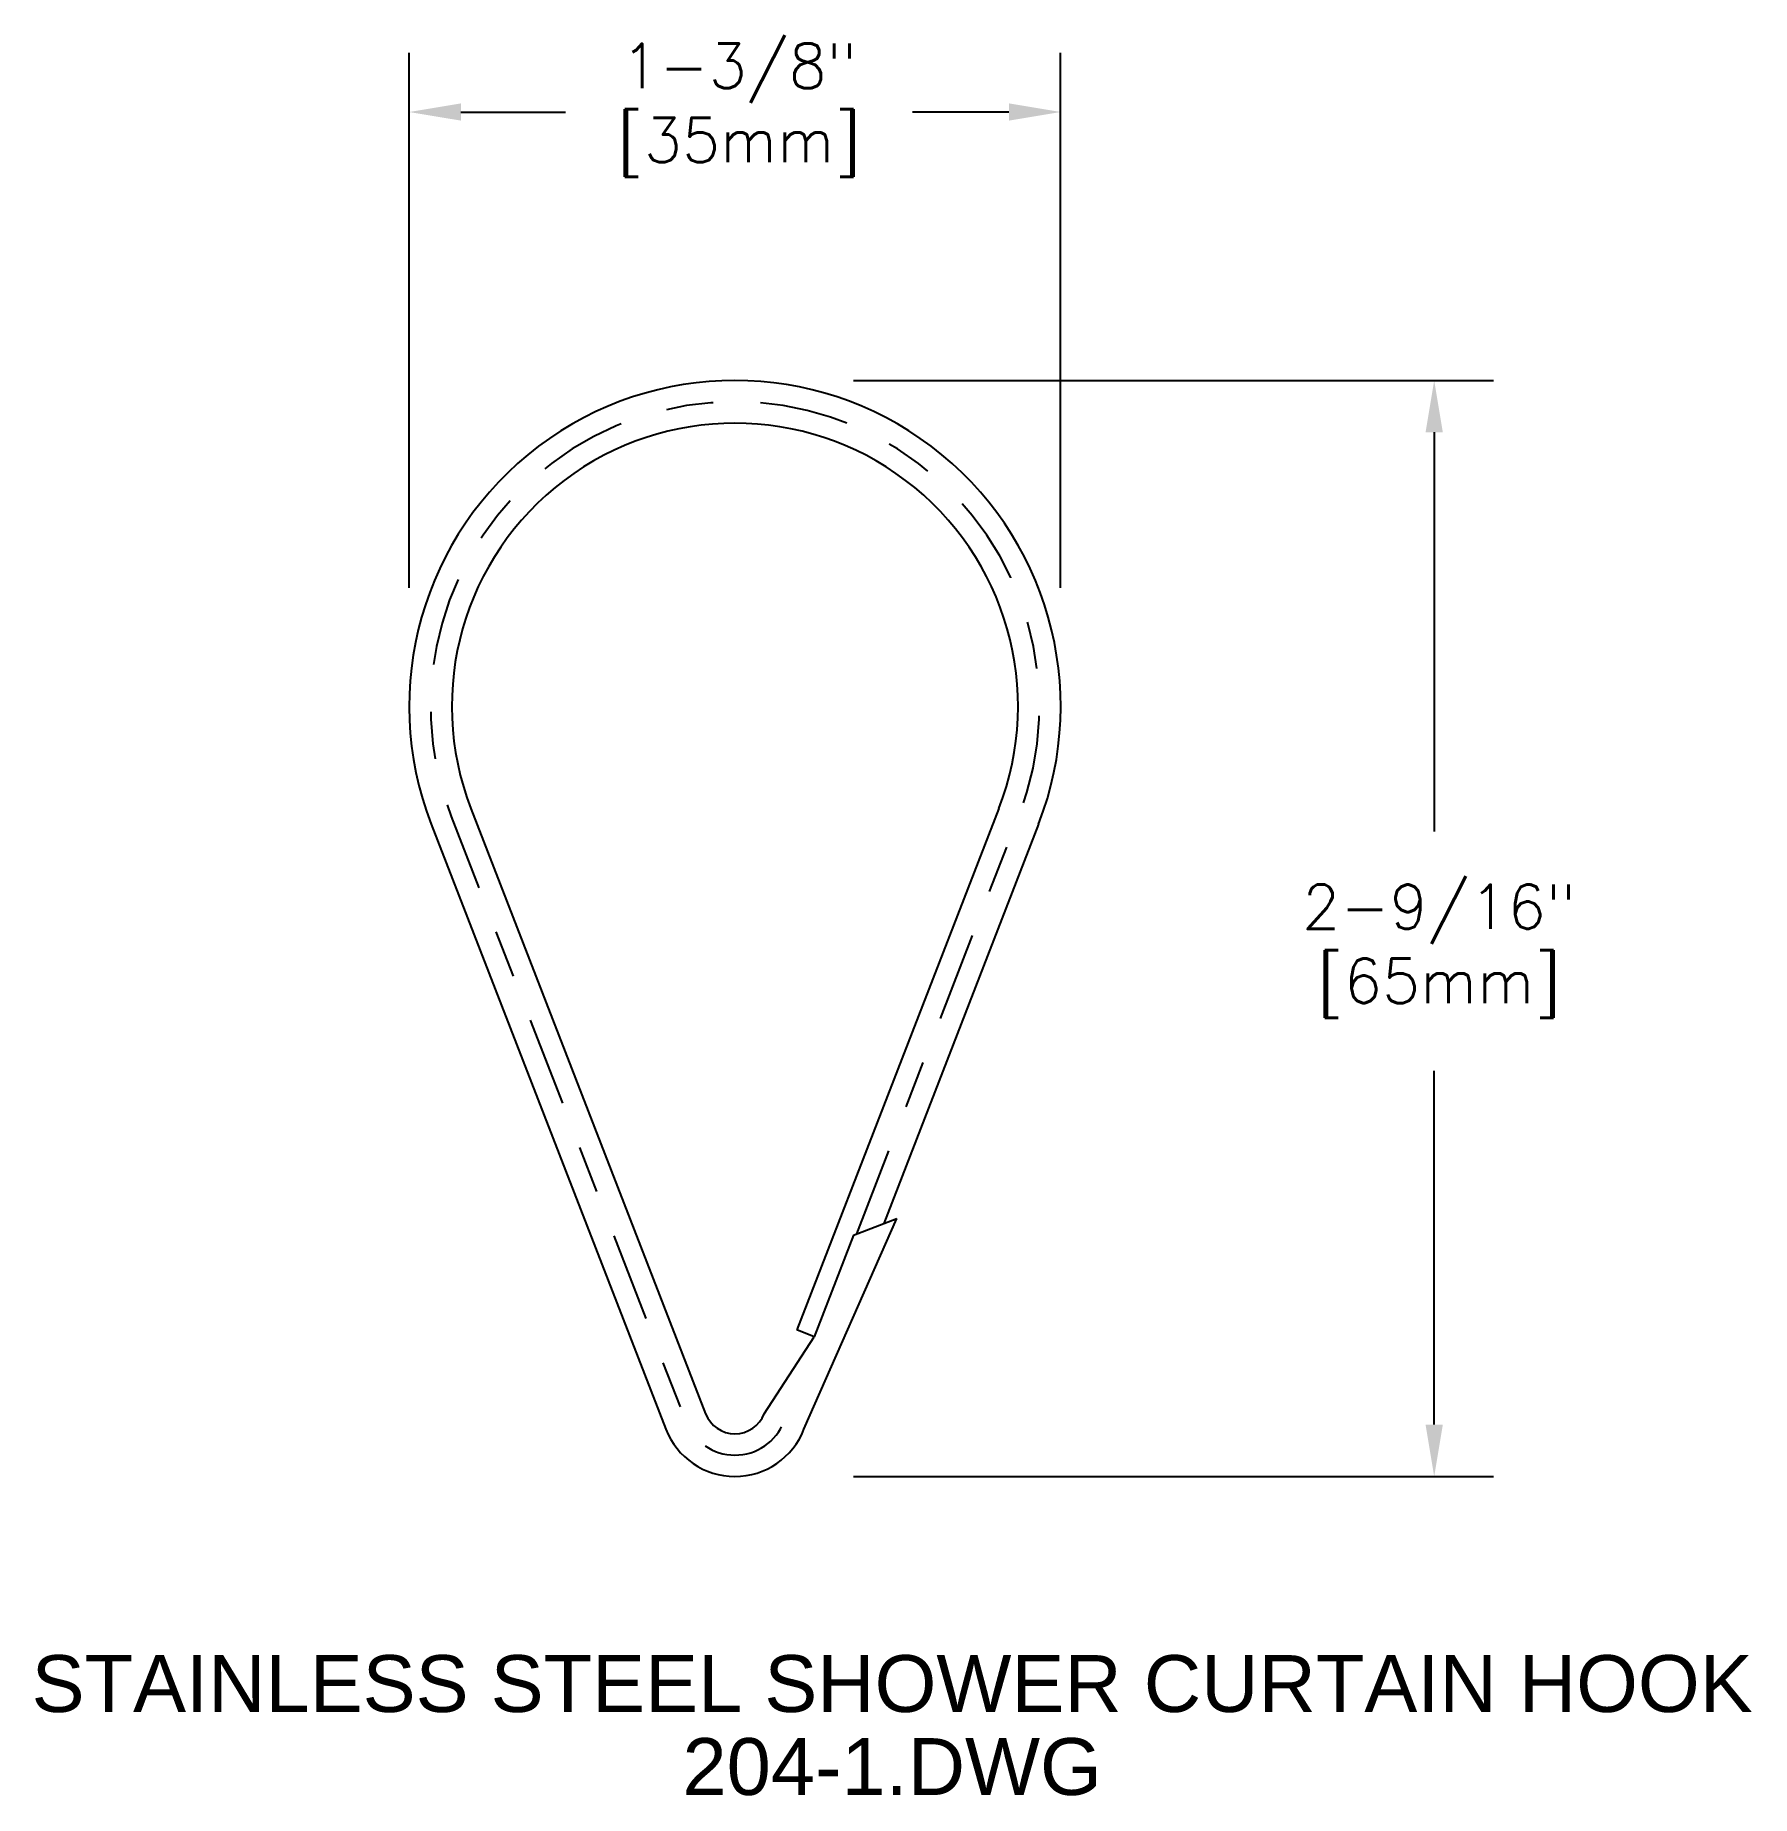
# Model space of a CAD drawing. Extents: x 0.31 to 3.94, y 0.02 to 3.74.
import ezdxf
from ezdxf.enums import TextEntityAlignment as Align

# ---------------------------------------------------------------- set-up
doc = ezdxf.new("R2010")
doc.units = 0
doc.header["$MEASUREMENT"] = 0
doc.header["$PDMODE"] = 35
doc.header["$PDSIZE"] = 0.000315
doc.linetypes.add('CENTER2', pattern=[1.125, 0.75, -0.125, 0.125, -0.125])
doc.layers.get('0').update_dxf_attribs({"linetype": 'CONTINUOUS'})
doc.layers.get('DEFPOINTS').update_dxf_attribs({"linetype": 'CONTINUOUS'})
for name, color, linetype in [('DETAIL', 4, 'CONTINUOUS'), ('DIM', 1, 'CONTINUOUS'), ('TEXT', 2, 'CONTINUOUS')]:
    doc.layers.add(name, color=color, linetype=linetype)
doc.styles.add('ARIAL_5', font='arial.ttf', dxfattribs={"height": 5})
doc.styles.add('DIM_S_5', font='simplex.shx', dxfattribs={"height": 0.09375})
doc.dimstyles.new('DIM_S_7', dxfattribs={"dimtxt": 0.12, "dimasz": 0.109375, "dimexe": 0.125, "dimexo": 0.25, "dimgap": 0.09375, "dimtad": 1, "dimtih": 1, "dimtoh": 1, "dimdec": 4, "dimrnd": 0.0625, "dimzin": 0, "dimtxsty": 'DIM_S_5', "dimcen": 0.09375, "dimaunit": 1, "dimazin": 3, "dimtfac": 1, "dimtdec": 4, "dimtofl": 0, "dimtmove": 0, "dimatfit": 3, "dimtolj": 1, "dimtzin": 0})

# ---------------------------------------------------------------- blocks, each defined once
blk = doc.blocks.new('TBLK_TX')
blk = doc.blocks.new('*D2')
at = {"color": 0, "linetype": 'BYBLOCK'}
for p, q in [((39.098, -31.9342), (39.098, -30.8051)), ((40.473, -31.9342), (40.473, -30.8051)), ((39.2074, -30.9301), (39.4283, -30.9301)), ((40.3637, -30.9301), (40.1605, -30.9301))]:
    blk.add_line(p, q, dxfattribs=at)
for points in [[(39.2074, -30.9119), (39.2074, -30.9483), (39.098, -30.9301)], [(40.3637, -30.9119), (40.3637, -30.9483), (40.473, -30.9301)]]:
    blk.add_solid(points, dxfattribs=at)
at = {"layer": 'DEFPOINTS', "color": 0, "linetype": 'BYBLOCK'}
for p in [(40.473, -30.9301), (39.098, -32.1842), (40.473, -32.1842)]:
    blk.add_point(p, dxfattribs=at)
at = {"color": 0, "linetype": 'BYBLOCK', "insert": (39.7944, -30.9265), "char_height": 0.09375, "attachment_point": 5, "style": 'DIM_S_5'}
blk.add_mtext('\\A1;1-3/8"\\P[35mm]', dxfattribs=at)
blk = doc.blocks.new('*D3')
at = {"layer": 'DEFPOINTS', "color": 0, "linetype": 'CONTINUOUS'}
for p in [(1.7915, 3.0117), (1.7915, 0.6988), (3.2673, 0.6988)]:
    blk.add_point(p, dxfattribs=at)
at = {"layer": 'DIM', "color": 0, "linetype": 'CONTINUOUS'}
for p, q in [((2.0415, 3.0117), (3.3923, 3.0117)), ((3.2673, 2.9024), (3.2673, 2.0596)), ((3.2673, 0.8082), (3.2673, 1.5551)), ((2.0415, 0.6988), (3.3923, 0.6988))]:
    blk.add_line(p, q, dxfattribs=at)
for points in [[(3.249, 2.9024), (3.2855, 2.9024), (3.2673, 3.0117)], [(3.249, 0.8082), (3.2855, 0.8082), (3.2673, 0.6988)]]:
    blk.add_solid(points, dxfattribs=at)
at = {"layer": 'DIM', "color": 0, "linetype": 'CONTINUOUS', "insert": (3.2777, 1.8073), "char_height": 0.09375, "attachment_point": 5, "style": 'DIM_S_5'}
blk.add_mtext('\\A1;2-9/16"\\P[65mm]', dxfattribs=at)

msp = doc.modelspace()

# ---------------------------------------------------------------- linework, layer by layer
at = {"layer": 'DETAIL', "linetype": 'CONTINUOUS'}
for p, q in [((1.2344, 2.10819), (1.7297, 0.8311)), ((2.34854, 2.10819), (1.92185, 1.008)), ((1.15049, 2.07565), (1.64579, 0.79856)), ((2.43245, 2.07565), (2.10554, 1.23274)), ((1.93715, 0.79856), (2.13299, 1.24329)), ((2.04198, 1.2083), (2.13299, 1.24329)), ((2.04198, 1.2083), (1.95875, 0.99369)), ((1.95875, 0.99369), (1.92185, 1.008)), ((1.85324, 0.8311), (1.95875, 0.99369))]:
    msp.add_line(p, q, dxfattribs=at)
at = {"layer": 'DETAIL', "linetype": 'CENTER2', "ltscale": 0.25, "flags": 128}
msp.add_lwpolyline([(2.04881, 1.21093), (2.3905, 2.09192, 1.4604128), (1.19245, 2.09192), (1.68775, 0.81483, 0.6847379), (1.89519, 0.81483)], format="xyb", dxfattribs=at)
at = {"layer": 'DETAIL', "linetype": 'CONTINUOUS'}
for centre, radius, start, end in [((1.79147, 2.32425), 0.6875, 338.80184, 201.19816), ((1.79147, 2.32425), 0.5975, 338.80184, 201.19816), ((1.79147, 0.85506), 0.06625, 201.19816, 338.80184), ((1.79147, 0.85506), 0.15625, 201.19816, 338.80184)]:
    msp.add_arc(centre, radius, start, end, dxfattribs=at)

# ---------------------------------------------------------------- block references
at = {"layer": 'TEXT', "linetype": 'CONTINUOUS'}
ref = msp.add_blockref('TBLK_TX', (2.12327, 0.20169), dxfattribs=dict(at, xscale=0.024, yscale=0.024, zscale=0.024))
ref.add_attrib('TITLE', 'STAINLESS STEEL SHOWER CURTAIN HOOK', dxfattribs={"layer": '0', "height": 0.12, "style": 'ARIAL_5'}).set_placement((2.12327, 0.20169), align=Align.CENTER)
ref.add_attrib('DWG_NAME', '204-1.DWG', dxfattribs={"layer": '0', "height": 0.12, "style": 'ARIAL_5'}).set_placement((2.12327, 0.02655), align=Align.CENTER)

# ---------------------------------------------------------------- dimensions: what is measured, and where the dimension line sits
at = {"layer": 'DIM', "linetype": 'CONTINUOUS'}
dim = msp.add_linear_dim(base=(2.47897, 3.57837), p1=(1.10397, 2.32425), p2=(2.47897, 2.32425), text='1-3/8"\\P[35mm]', dimstyle='DIM_S_7', override={"dimpost": '\\X'}, dxfattribs=at)
dim.commit()
dim.dimension.update_dxf_attribs({"geometry": '*D2', "text_midpoint": (1.80035, 3.58196), "dimtype": 160, "insert": (-37.99407, 34.50847)})
dim = msp.add_linear_dim(base=(3.26726, 0.69881), p1=(1.79147, 3.01175), p2=(1.79147, 0.69881), angle=90, text='2-9/16"\\P[65mm]', dimstyle='DIM_S_7', override={"dimpost": '\\X'}, dxfattribs=at)
dim.commit()
dim.dimension.update_dxf_attribs({"geometry": '*D3', "text_midpoint": (3.27769, 1.80734), "dimtype": 160})

doc.saveas('drawing.dxf')
